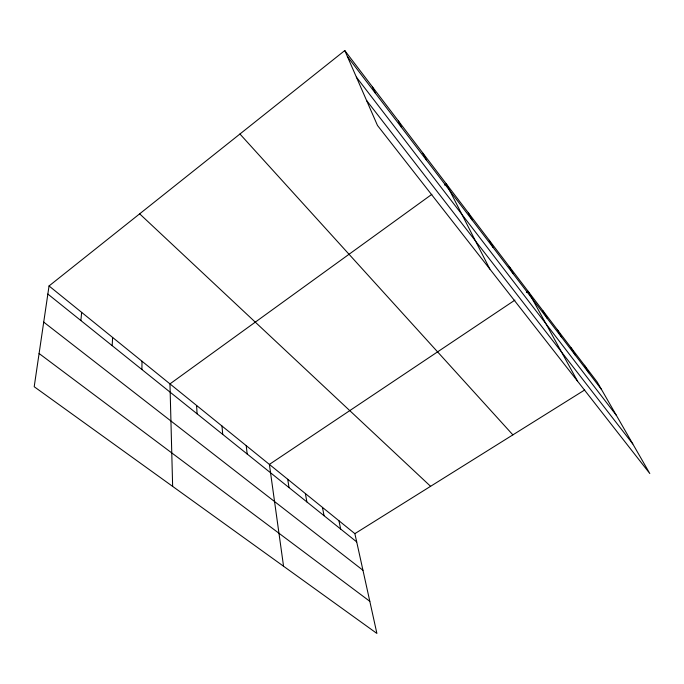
<?xml version="1.0" encoding="UTF-8"?>
<svg xmlns="http://www.w3.org/2000/svg" width="684" height="684" viewBox="0 0 684 684"><rect width="100%" height="100%" fill="white"/><g stroke="black" fill="none" stroke-linecap="round" stroke-linejoin="round"><path stroke-width="1.03" d="M141.913 369.531L141.998 361.246M112.185 345.676L112.603 337.434M80.874 320.548L81.661 312.374M49.043 285.963L34.2 386.725L376.901 633.444L354.876 533.648L49.043 285.963L344.787 50.556L597.26 382.117L649.8 473.525L377.474 125.446L344.787 50.556M431.861 194.333L169.965 383.895L172.642 486.384M444.609 185.107L446.301 183.876L489.855 269.086M514.907 300.122L269.385 464.41L283.552 566.232M526.338 292.47L528.099 291.29L577.553 381.176M354.876 533.648L584.726 389.948M39.091 353.5L369.813 601.321M43.716 322.104L362.956 570.268M47.846 294.043L356.706 541.916M139.647 213.835L430.587 486.315M239.939 134.013L512.88 434.87M366.573 100.471L632.785 443.925M356.381 77.121L616.429 415.462M347.369 56.473L601.578 389.623M584.452 365.299L588.719 372.78M571.157 347.848L575.381 355.295M557.357 329.722L561.521 337.135M543.019 310.887L547.106 318.248M509.178 266.444L513.094 273.66M489.291 240.323L493.079 247.437M468.36 212.844L472.011 219.829M423.028 153.31L426.337 159.97M398.43 121.008L401.534 127.455M372.395 86.817L375.251 93.015M338.948 520.746L340.658 529.04M322.463 507.4L324.054 515.71M305.397 493.574L306.851 501.911M287.716 479.253L289.033 487.606M246.223 445.652L247.181 454.022M221.984 426.021L222.719 434.383M196.59 405.458L197.086 413.811"/></g></svg>
